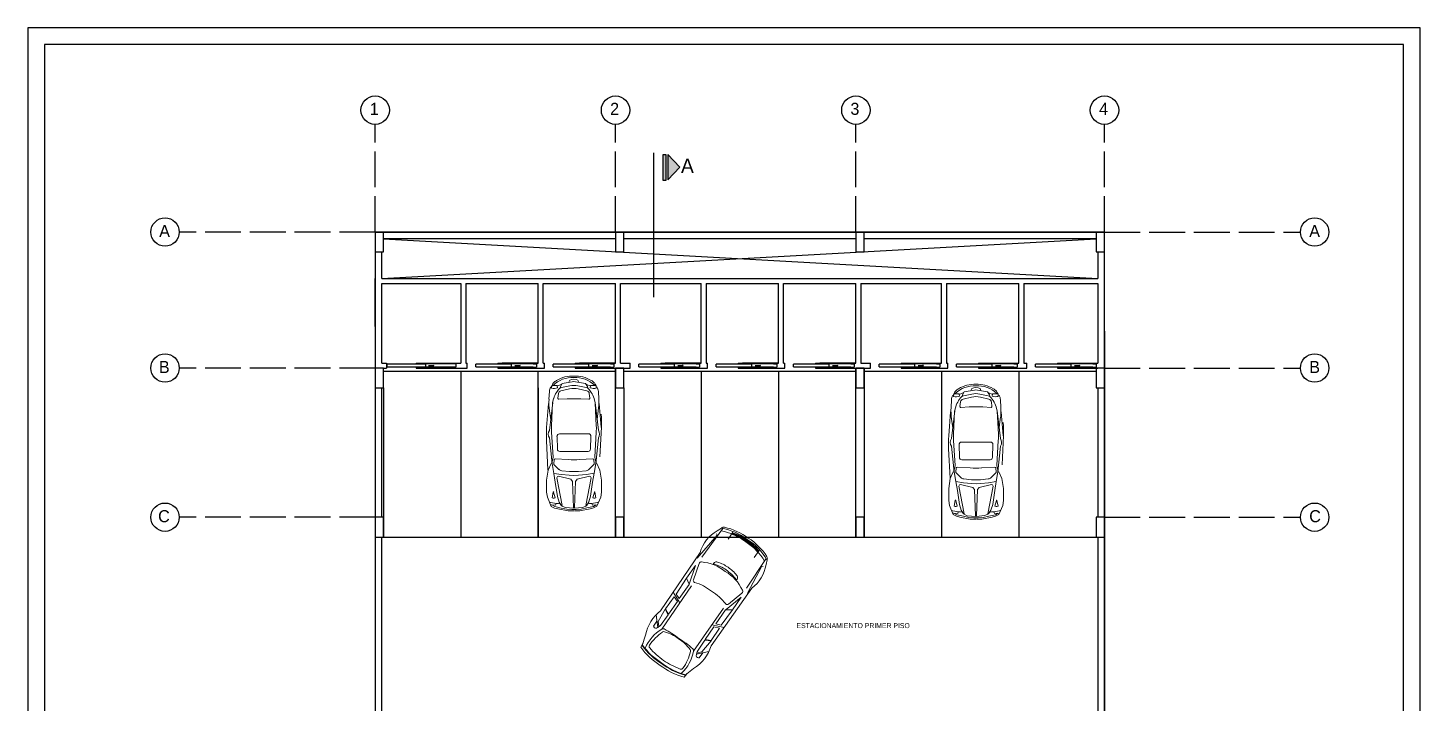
# Model space of a CAD drawing. Header units: metres. Extents: x -525 to 413, y -37 to 272.
# Drawn here: x 24.41 to 66.41, y 64.96 to 85.33 of the extents above; entities that cross this region are included whole.
import ezdxf

# ---------------------------------------------------------------- set-up
doc = ezdxf.new("R2010")
doc.units = ezdxf.units.M
doc.header["$MEASUREMENT"] = 0
doc.linetypes.add('ACAD_ISO02W100', pattern=[15, 12, -3])
doc.linetypes.add('DOT', pattern=[0.25, 0, -0.25])
doc.layers.get('0').update_dxf_attribs({"color": 254})
doc.layers.add('AUTOS', color=254, linetype='Continuous', lineweight=20)
for name, color, linetype in [('COLUMNA', 254, 'Continuous'), ('L.COLUMNA', 254, 'Continuous'), ('letra', 254, 'DOT'), ('NOFIJO', 254, 'Continuous')]:
    doc.layers.add(name, color=color, linetype=linetype)
doc.styles.get("Standard").update_dxf_attribs({"font": 'HTOWERT.TTF', "height": 0.08})

# ---------------------------------------------------------------- blocks, each defined once
blk = doc.blocks.new('D')
at = {"layer": 'COLUMNA', "ltscale": 0.2}
h = blk.add_hatch(color=256, dxfattribs=at)
h.set_gradient(color1=(0, 0, 26), color2=(0, 0, 0), rotation=30, one_color=1)
h.paths.add_polyline_path([(3167.8, 1572.454), (3167.418, 1572.818), (3167.036, 1572.454)])
h.paths.add_polyline_path([(3167.036, 1572.393), (3167.036, 1572.315), (3167.813, 1572.315), (3167.813, 1572.393)])
for p, q in [((3167.418, 1572.818), (3167.036, 1572.454)), ((3167.418, 1572.818), (3167.8, 1572.454)), ((3167.036, 1572.454), (3167.8, 1572.454))]:
    blk.add_line(p, q, dxfattribs=at)
blk.add_lwpolyline([(3167.036, 1572.393), (3167.813, 1572.393), (3167.813, 1572.315), (3167.036, 1572.315)], close=True, dxfattribs=at)
blk = doc.blocks.new('AUTO2')
for p, q in [((-127.8, 58.6), (-104.6, 65.8)), ((-78.4, 61), (-77.3, 62.8)), ((-77.3, 62.8), (-63.7, 62.8)), ((-74.2, 53.3), (-53.1, 72.4)), ((-63.2, 59.9), (-31.1, 63)), ((-39.7, 69.2), (118.8, 70.8)), ((-31.1, 63), (-37.4, 50.2)), ((-29.9, 62.8), (-36.2, 50.2)), ((3.4, 62), (-29.9, 62.8)), ((0, 43.7), (10.4, 69.8)), ((11.2, 61.7), (53.7, 62.8)), ((53.7, 62.8), (45.8, 50.2)), ((53.7, 62.8), (45.8, 50.2)), ((46.5, 50.4), (88.5, 62.8)), ((88.5, 62.8), (53.7, 62.8)), ((104.3, 69.1), (172.7, 61.2)), ((172.7, 61.2), (174.1, 64)), ((180.8, 66.8), (191.2, 62.4)), ((-132.7, 59.4), (-123, 60.2)), ((-123.4, 59), (-123, 60.2)), ((-74.2, 53.3), (-75.1, 53.5)), ((-69, 51.3), (-74.2, 53.3)), ((-72.2, 43.3), (45.9, 44)), ((-71.6, 52.3), (-63.2, 59.9)), ((-37.4, 50.2), (-67.3, 50.9)), ((-36.2, 50.2), (-1.5, 49.9)), ((-1.5, 49.9), (3.4, 62)), ((6.6, 50.2), (11.2, 61.7)), ((45.1, 50.2), (6.6, 50.2)), ((59.8, 48.2), (97.2, 58.6)), ((112.2, 61.2), (192.1, 59.6)), ((116.7, 31.9), (118.5, 31.5)), ((179.1, 35.9), (198.2, 35.9)), ((-132.7, -59.4), (-123, -60.2)), ((-127.8, -58.6), (-104.6, -65.8)), ((-123.4, -59), (-123, -60.2)), ((-78.4, -61), (-77.3, -62.8)), ((-74.2, -53.3), (-75.1, -53.5)), ((-69, -51.3), (-74.2, -53.3)), ((-74.2, -53.3), (-53.1, -72.4)), ((-72.2, -43.3), (45.9, -44)), ((-71.6, -52.3), (-63.2, -59.9)), ((-37.4, -50.2), (-67.3, -50.9)), ((-63.2, -59.9), (-31.1, -63)), ((-31.1, -63), (-37.4, -50.2)), ((-36.2, -50.2), (-1.5, -49.9)), ((-29.9, -62.8), (-36.2, -50.2)), ((3.4, -62), (-29.9, -62.8)), ((-1.5, -49.9), (3.4, -62)), ((0, -43.7), (10.4, -69.8)), ((45.1, -50.2), (6.6, -50.2)), ((6.6, -50.2), (11.2, -61.7)), ((11.2, -61.7), (53.7, -62.8)), ((53.7, -62.8), (45.8, -50.2)), ((53.7, -62.8), (45.8, -50.2)), ((46.5, -50.4), (88.5, -62.8)), ((59.8, -48.2), (97.2, -58.6)), ((104.3, -69.1), (172.7, -61.2)), ((112.2, -61.2), (192.1, -59.6)), ((116.7, -31.9), (118.5, -31.5)), ((172.7, -61.2), (174.1, -64)), ((179.1, -35.9), (198.2, -35.9)), ((180.8, -66.8), (191.2, -62.4)), ((-77.3, -62.8), (-63.7, -62.8)), ((-39.7, -69.2), (118.8, -70.8)), ((88.5, -62.8), (53.7, -62.8))]:
    blk.add_line(p, q)
for centre, radius, start, end in [((-67.6, -18), 91.6, 72.2512, 113.8005), ((144.9, -6.8), 81.9, 63.9926, 108.5641), ((19.6, 6.6), 161.2, 160.8788, 182.3487), ((19.8, 6.7), 156.5, 160.6548, 182.4711), ((20, 6.8), 155.4, 160.5045, 182.52), ((-110.7, -43), 94.6, 65.9882, 100.9502), ((36.6, 0.2), 164.5, 165.3405, 180.0701), ((-117.7, 40.6), 5, 91.2225, 165.3405), ((-115.5, -64.3), 109.9, 69.3659, 91.2225), ((-74.1, 58.4), 5, 149.0196, 258.6974), ((-78.5, 33.9), 5, 10.4685, 69.3659), ((-159.5, 5.1), 90.9, 356.8153, 19.0874), ((-73.9, 38.6), 5, 7.8306, 69.5766), ((-67.1, 55.9), 5, 248.2117, 268.6419), ((-252.2, 14.1), 184.9, 355.6144, 7.8306), ((45.1, 55.2), 5, 270, 286.494), ((45.1, 55.2), 5, 270, 286.494), ((61.1, 43.4), 5, 105.4124, 189.9846), ((-41.5, 8.9), 103.3, 355.0744, 19.0309), ((98.6, 53.8), 5, 26.2533, 105.4124), ((18.6, 6.8), 97.7, 356.0183, 30.2068), ((116.4, 30.7), 1.25, 78.2052, 189.6489), ((117.2, 25.4), 6.25, 6.6032, 78.2052), ((68.4, 5.8), 128.8, 357.4394, 24.7299), ((68.3, 5.7), 135.1, 357.5722, 24.8033), ((190.6, 56.2), 6.25, 18.6795, 84.7134), ((68.5, -0.3), 129.8, 0.1492, 16.2299), ((68.5, -0.5), 131.1, 0.2128, 16.1364), ((68.5, -0.6), 132.4, 0.2752, 16.0448), ((68.4, 4.8), 138.9, 358.0244, 22.613), ((68.5, -0.8), 133.6, 0.3364, 15.955), ((19.8, -6.7), 156.5, 177.5289, 199.3452), ((20, -6.8), 155.4, 177.48, 199.4955), ((36.6, -0.2), 164.5, 179.9299, 194.6595), ((-252.2, -14.1), 184.9, 352.1694, 4.3856), ((18.6, -6.8), 97.7, 329.7932, 3.9817), ((18.8, 0.1), 101.1, 359.9358, 17.4796), ((18.8, -0.1), 101.1, 342.5204, 0.0642), ((18.7, -3.5), 108.8, 1.8168, 15.7771), ((18.7, 3.5), 108.8, 344.2229, 358.1832), ((68.4, -5.8), 128.8, 335.2701, 2.5606), ((68.5, 0.6), 132.4, 343.9552, 359.7248), ((68.4, -4.8), 138.9, 337.387, 1.9756), ((68.5, 0.8), 133.6, 344.045, 359.6636), ((19.6, -6.6), 161.2, 177.6513, 199.1212), ((-159.5, -5.1), 90.9, 340.9126, 3.1847), ((-41.5, -8.9), 103.3, 340.9691, 4.9256), ((116.4, -30.7), 1.25, 170.3511, 281.7948), ((117.2, -25.4), 6.25, 281.7948, 353.3968), ((68.3, -5.7), 135.1, 335.1967, 2.4278), ((68.5, 0.3), 129.8, 343.7701, 359.8508), ((68.5, 0.5), 131.1, 343.8636, 359.7872), ((-110.7, 43), 94.6, 259.0498, 294.0118), ((-117.7, -40.6), 5, 194.6595, 268.7775), ((-115.5, 64.3), 109.9, 268.7775, 290.6341), ((-74.1, -58.4), 5, 101.3026, 210.9804), ((-78.5, -33.9), 5, 290.6341, 349.5315), ((-73.9, -38.6), 5, 290.4234, 352.1694), ((-67.1, -55.9), 5, 91.3581, 111.7883), ((45.1, -55.2), 5, 73.506, 90), ((45.1, -55.2), 5, 73.506, 90), ((61.1, -43.4), 5, 170.0154, 254.5876), ((98.6, -53.8), 5, 254.5876, 333.7467), ((190.6, -56.2), 6.25, 275.2866, 341.3205), ((-67.6, 18), 91.6, 246.1995, 287.7488), ((144.9, 6.8), 81.9, 251.4359, 296.0074)]:
    blk.add_arc(centre, radius, start, end)

msp = doc.modelspace()

# ---------------------------------------------------------------- linework, layer by layer
at = {"ltscale": 0.02}
for p, q in [((34.885, 79.169), (45.885, 79.169)), ((34.885, 79.169), (56.885, 79.169)), ((35.085, 77.769), (56.635, 78.969)), ((35.135, 78.969), (56.685, 77.769)), ((42.135, 78.969), (35.135, 78.969)), ((49.385, 78.969), (42.385, 78.969)), ((56.635, 78.969), (49.635, 78.969)), ((35.085, 77.769), (35.085, 78.569)), ((56.685, 78.569), (56.685, 77.769)), ((34.885, 76.319), (34.885, 77.769)), ((35.085, 77.769), (56.685, 77.769)), ((35.085, 75.219), (35.085, 77.619)), ((35.085, 77.619), (37.469, 77.619)), ((37.469, 77.619), (37.469, 75.219)), ((37.619, 77.619), (39.802, 77.619)), ((37.619, 77.619), (37.619, 75.219)), ((39.802, 75.219), (39.802, 77.619)), ((39.952, 75.219), (39.952, 77.619)), ((39.952, 77.619), (42.135, 77.619)), ((42.135, 75.219), (42.135, 77.619)), ((42.285, 75.219), (42.285, 77.619)), ((42.285, 77.619), (44.719, 77.619)), ((44.719, 75.219), (44.719, 77.619)), ((44.869, 77.619), (44.869, 75.219)), ((44.869, 77.619), (47.052, 77.619)), ((47.052, 75.219), (47.052, 77.619)), ((47.202, 75.219), (47.202, 77.619)), ((47.202, 77.619), (49.385, 77.619)), ((49.385, 75.219), (49.385, 77.619)), ((49.535, 77.619), (51.969, 77.619)), ((49.535, 77.619), (49.535, 75.219)), ((51.969, 75.219), (51.969, 77.619)), ((52.119, 77.619), (52.119, 75.219)), ((52.119, 77.619), (54.302, 77.619)), ((54.302, 75.219), (54.302, 77.619)), ((54.452, 77.619), (54.452, 75.219)), ((54.452, 77.619), (56.685, 77.619)), ((56.685, 77.619), (56.685, 75.219)), ((42.135, 75.219), (42.135, 76.369)), ((42.285, 75.219), (42.285, 76.369)), ((56.885, 76.179), (56.885, 63.474)), ((35.085, 75.219), (35.222, 75.219)), ((35.222, 75.219), (35.222, 75.069)), ((36.126, 75.219), (37.469, 75.219)), ((36.126, 75.219), (36.126, 75.194)), ((37.32, 75.194), (36.126, 75.194)), ((37.32, 75.194), (37.32, 75.098)), ((37.619, 75.219), (37.656, 75.219)), ((37.619, 75.219), (37.656, 75.219)), ((37.656, 75.069), (37.656, 75.219)), ((37.922, 75.108), (37.922, 75.183)), ((38.584, 75.219), (39.802, 75.219)), ((38.584, 75.219), (38.584, 75.194)), ((39.652, 75.194), (38.584, 75.194)), ((39.802, 75.219), (38.712, 75.219)), ((39.652, 75.194), (39.701, 75.194)), ((39.701, 75.194), (39.747, 75.194)), ((39.747, 75.194), (39.747, 75.098)), ((39.952, 75.219), (39.989, 75.219)), ((39.989, 75.069), (39.989, 75.219)), ((40.255, 75.108), (40.255, 75.183)), ((40.917, 75.219), (42.135, 75.219)), ((40.917, 75.219), (40.917, 75.194)), ((41.985, 75.194), (40.917, 75.194)), ((42.135, 75.219), (41.045, 75.219)), ((41.985, 75.194), (42.034, 75.194)), ((42.034, 75.194), (42.08, 75.194)), ((42.08, 75.194), (42.08, 75.098)), ((42.285, 75.219), (42.573, 75.219)), ((42.573, 75.069), (42.573, 75.219)), ((42.838, 75.108), (42.838, 75.183)), ((43.5, 75.219), (44.719, 75.219)), ((43.5, 75.219), (43.5, 75.194)), ((44.569, 75.194), (43.5, 75.194)), ((44.719, 75.219), (43.629, 75.219)), ((44.569, 75.194), (44.617, 75.194)), ((44.617, 75.194), (44.664, 75.194)), ((44.664, 75.194), (44.664, 75.098)), ((44.869, 75.219), (44.906, 75.219)), ((44.906, 75.069), (44.906, 75.219)), ((45.172, 75.108), (45.172, 75.183)), ((45.834, 75.219), (47.052, 75.219)), ((45.834, 75.219), (45.834, 75.194)), ((46.902, 75.194), (45.834, 75.194)), ((47.052, 75.219), (45.962, 75.219)), ((46.902, 75.194), (46.951, 75.194)), ((46.951, 75.194), (46.997, 75.194)), ((46.997, 75.194), (46.997, 75.098)), ((47.202, 75.219), (47.239, 75.219)), ((47.239, 75.069), (47.239, 75.219)), ((47.505, 75.108), (47.505, 75.183)), ((48.167, 75.219), (49.385, 75.219)), ((48.167, 75.219), (48.167, 75.194)), ((49.235, 75.194), (48.167, 75.194)), ((49.385, 75.219), (48.295, 75.219)), ((49.235, 75.194), (49.284, 75.194)), ((49.284, 75.194), (49.33, 75.194)), ((49.33, 75.194), (49.33, 75.098)), ((49.535, 75.219), (49.823, 75.219)), ((49.823, 75.069), (49.823, 75.219)), ((50.088, 75.108), (50.088, 75.183)), ((50.75, 75.219), (51.969, 75.219)), ((50.75, 75.219), (50.75, 75.194)), ((51.819, 75.194), (50.75, 75.194)), ((51.819, 75.194), (51.867, 75.194)), ((51.867, 75.194), (51.914, 75.194)), ((51.914, 75.194), (51.914, 75.098)), ((52.119, 75.219), (52.156, 75.219)), ((52.156, 75.069), (52.156, 75.219)), ((52.422, 75.108), (52.422, 75.183)), ((53.084, 75.219), (54.302, 75.219)), ((53.084, 75.219), (53.084, 75.194)), ((54.152, 75.194), (53.084, 75.194)), ((54.152, 75.194), (54.201, 75.194)), ((54.201, 75.194), (54.247, 75.194)), ((54.247, 75.194), (54.247, 75.098)), ((54.452, 75.219), (54.539, 75.219)), ((54.539, 75.069), (54.539, 75.219)), ((54.805, 75.108), (54.805, 75.183)), ((55.467, 75.219), (56.685, 75.219)), ((55.467, 75.219), (55.467, 75.194)), ((56.535, 75.194), (55.467, 75.194)), ((56.535, 75.194), (56.584, 75.194)), ((56.584, 75.194), (56.63, 75.194)), ((56.63, 75.194), (56.63, 75.098)), ((35.135, 75.069), (35.222, 75.069)), ((35.135, 74.969), (42.135, 74.969)), ((37.32, 75.098), (36.126, 75.098)), ((36.126, 75.098), (36.126, 75.069)), ((36.126, 75.069), (37.656, 75.069)), ((36.494, 75.142), (36.655, 75.142)), ((36.655, 75.142), (36.642, 75.156)), ((36.642, 75.129), (36.655, 75.142)), ((37.469, 74.969), (37.469, 69.969)), ((39.652, 75.098), (38.584, 75.098)), ((38.584, 75.098), (38.584, 75.069)), ((38.584, 75.069), (39.989, 75.069)), ((39.096, 75.142), (39.257, 75.142)), ((39.257, 75.142), (39.244, 75.156)), ((39.244, 75.129), (39.257, 75.142)), ((39.652, 75.098), (39.747, 75.098)), ((39.802, 74.469), (39.802, 74.969)), ((39.802, 69.969), (39.802, 74.969)), ((41.985, 75.098), (40.917, 75.098)), ((40.917, 75.098), (40.917, 75.069)), ((40.917, 75.069), (42.573, 75.069)), ((41.429, 75.142), (41.59, 75.142)), ((41.59, 75.142), (41.577, 75.156)), ((41.577, 75.129), (41.59, 75.142)), ((41.985, 75.098), (42.08, 75.098)), ((42.135, 69.969), (42.135, 75.069)), ((42.385, 74.969), (49.385, 74.969)), ((44.569, 75.098), (43.5, 75.098)), ((43.5, 75.098), (43.5, 75.069)), ((43.5, 75.069), (44.906, 75.069)), ((44.013, 75.142), (44.173, 75.142)), ((44.173, 75.142), (44.16, 75.156)), ((44.16, 75.129), (44.173, 75.142)), ((44.569, 75.098), (44.664, 75.098)), ((44.719, 74.969), (44.719, 69.969)), ((46.902, 75.098), (45.834, 75.098)), ((45.834, 75.098), (45.834, 75.069)), ((45.834, 75.069), (47.239, 75.069)), ((46.346, 75.142), (46.507, 75.142)), ((46.507, 75.142), (46.494, 75.156)), ((46.494, 75.129), (46.507, 75.142)), ((46.902, 75.098), (46.997, 75.098)), ((47.052, 74.969), (47.052, 69.969)), ((49.235, 75.098), (48.167, 75.098)), ((48.167, 75.098), (48.167, 75.069)), ((48.167, 75.069), (49.823, 75.069)), ((48.679, 75.142), (48.84, 75.142)), ((48.84, 75.142), (48.827, 75.156)), ((48.827, 75.129), (48.84, 75.142)), ((49.235, 75.098), (49.33, 75.098)), ((49.385, 69.969), (49.385, 75.069)), ((49.635, 74.969), (56.635, 74.969)), ((51.819, 75.098), (50.75, 75.098)), ((50.75, 75.098), (50.75, 75.069)), ((50.75, 75.069), (52.156, 75.069)), ((51.263, 75.142), (51.423, 75.142)), ((51.423, 75.142), (51.41, 75.156)), ((51.41, 75.129), (51.423, 75.142)), ((51.819, 75.098), (51.914, 75.098)), ((51.969, 74.969), (51.969, 69.969)), ((54.152, 75.098), (53.084, 75.098)), ((53.084, 75.098), (53.084, 75.069)), ((53.084, 75.069), (54.539, 75.069)), ((53.596, 75.142), (53.757, 75.142)), ((53.757, 75.142), (53.744, 75.156)), ((53.744, 75.129), (53.757, 75.142)), ((54.152, 75.098), (54.247, 75.098)), ((54.302, 74.969), (54.302, 69.969)), ((56.535, 75.098), (55.467, 75.098)), ((55.467, 75.098), (55.467, 75.069)), ((55.467, 75.069), (56.685, 75.069)), ((55.979, 75.142), (56.14, 75.142)), ((56.14, 75.142), (56.127, 75.156)), ((56.127, 75.129), (56.14, 75.142)), ((56.535, 75.098), (56.63, 75.098)), ((35.085, 70.569), (35.085, 74.469)), ((35.135, 74.469), (35.135, 69.969)), ((39.802, 74.469), (39.802, 69.969)), ((42.385, 74.469), (42.385, 69.969)), ((56.685, 74.469), (56.685, 70.569)), ((35.085, 63.969), (35.085, 69.969)), ((35.135, 69.969), (42.135, 69.969)), ((39.802, 69.969), (42.135, 69.969)), ((42.385, 69.969), (49.385, 69.969)), ((49.635, 69.969), (56.635, 69.969)), ((56.685, 69.969), (56.685, 63.969))]:
    msp.add_line(p, q, dxfattribs=at)
at = {"linetype": 'Continuous'}
for points in [[(24.407, 85.327), (24.407, 25.927), (66.407, 25.927), (66.407, 85.327)], [(24.907, 84.827), (24.907, 26.427), (65.907, 26.427), (65.907, 84.827)]]:
    msp.add_lwpolyline(points, close=True, dxfattribs=at)
msp.add_lwpolyline([(34.885, 39.169), (56.885, 39.169), (56.885, 79.169), (34.885, 79.169)], close=True)
at = {"ltscale": 0.02}
msp.add_lwpolyline([(36.415, 75.183), (35.236, 75.183), (35.236, 75.108), (36.415, 75.108)], close=True, dxfattribs=at)
for points in [[(37.922, 75.108), (39.001, 75.108), (39.001, 75.183), (37.922, 75.183)], [(40.255, 75.108), (41.334, 75.108), (41.334, 75.183), (40.255, 75.183)], [(42.838, 75.108), (43.918, 75.108), (43.918, 75.183), (42.838, 75.183)], [(45.172, 75.108), (46.251, 75.108), (46.251, 75.183), (45.172, 75.183)], [(47.505, 75.108), (48.584, 75.108), (48.584, 75.183), (47.505, 75.183)], [(50.088, 75.108), (51.168, 75.108), (51.168, 75.183), (50.088, 75.183)], [(52.422, 75.108), (53.501, 75.108), (53.501, 75.183), (52.422, 75.183)], [(54.805, 75.108), (55.884, 75.108), (55.884, 75.183), (54.805, 75.183)]]:
    msp.add_lwpolyline(points, dxfattribs=at)
at = {"ltscale": 0.2}
for centre in [(34.885, 82.845), (42.135, 82.845), (49.385, 82.845), (56.885, 82.845), (28.546, 79.169), (63.224, 79.169), (28.546, 75.069), (63.224, 75.069), (28.546, 70.569), (63.224, 70.569)]:
    msp.add_circle(centre, 0.428, dxfattribs=at)
at = {"layer": 'AUTOS'}
for p, q in [((40.128, 74.125), (40.14, 74.361)), ((40.198, 74.491), (40.211, 74.522)), ((40.209, 74.531), (40.205, 74.462)), ((40.221, 74.547), (40.233, 74.576)), ((40.365, 74.543), (40.221, 74.543)), ((40.356, 74.334), (40.417, 74.422)), ((40.377, 74.523), (40.511, 74.577)), ((40.388, 74.466), (40.377, 74.532)), ((40.462, 74.464), (40.471, 74.511)), ((40.471, 74.511), (40.526, 74.603)), ((40.49, 74.381), (40.746, 74.44)), ((40.508, 74.481), (40.76, 74.534)), ((40.526, 74.603), (40.832, 74.653)), ((40.729, 74.637), (40.756, 74.701)), ((40.756, 74.701), (40.816, 74.724)), ((40.816, 74.724), (40.879, 74.728)), ((40.943, 74.724), (40.879, 74.728)), ((41.232, 74.603), (40.927, 74.653)), ((41.003, 74.701), (40.943, 74.724)), ((41.251, 74.482), (40.999, 74.534)), ((41.03, 74.638), (41.003, 74.701)), ((41.269, 74.381), (41.012, 74.441)), ((41.288, 74.512), (41.232, 74.603)), ((41.382, 74.524), (41.247, 74.578)), ((41.297, 74.465), (41.288, 74.512)), ((41.404, 74.335), (41.342, 74.422)), ((41.371, 74.467), (41.382, 74.533)), ((41.394, 74.544), (41.537, 74.544)), ((41.537, 74.548), (41.525, 74.577)), ((41.561, 74.493), (41.548, 74.524)), ((41.55, 74.533), (41.554, 74.463)), ((41.631, 74.126), (41.619, 74.362)), ((52.598, 74.261), (52.654, 74.353)), ((52.654, 74.353), (52.959, 74.403)), ((52.856, 74.387), (52.883, 74.451)), ((52.883, 74.451), (52.943, 74.474)), ((52.943, 74.474), (53.006, 74.478)), ((53.07, 74.475), (53.007, 74.478)), ((53.36, 74.354), (53.054, 74.403)), ((53.13, 74.451), (53.07, 74.475)), ((53.157, 74.388), (53.13, 74.451)), ((53.415, 74.262), (53.36, 74.354)), ((40.057, 73.27), (40.116, 73.998)), ((40.143, 73.189), (40.243, 74.028)), ((40.205, 73.322), (40.235, 74.017)), ((40.235, 74.017), (40.269, 74.146)), ((40.399, 74.158), (40.415, 74.296)), ((40.424, 74.13), (40.672, 74.144)), ((40.672, 74.144), (40.878, 74.144)), ((41.087, 74.144), (40.881, 74.144)), ((41.335, 74.131), (41.087, 74.144)), ((41.361, 74.159), (41.344, 74.297)), ((41.525, 74.018), (41.491, 74.148)), ((41.618, 73.191), (41.517, 74.029)), ((41.556, 73.323), (41.525, 74.018)), ((41.704, 73.272), (41.644, 73.999)), ((52.256, 73.875), (52.268, 74.111)), ((52.325, 74.241), (52.338, 74.273)), ((52.337, 74.281), (52.332, 74.212)), ((52.349, 74.297), (52.361, 74.326)), ((52.492, 74.293), (52.349, 74.293)), ((52.483, 74.084), (52.544, 74.172)), ((52.515, 74.216), (52.504, 74.283)), ((52.505, 74.273), (52.639, 74.328)), ((52.526, 73.908), (52.542, 74.047)), ((52.589, 74.214), (52.598, 74.261)), ((52.617, 74.131), (52.874, 74.191)), ((52.635, 74.232), (52.887, 74.284)), ((53.379, 74.232), (53.126, 74.284)), ((53.397, 74.132), (53.14, 74.191)), ((53.509, 74.274), (53.375, 74.328)), ((53.424, 74.215), (53.415, 74.262)), ((53.531, 74.085), (53.469, 74.173)), ((53.488, 73.909), (53.472, 74.048)), ((53.498, 74.217), (53.51, 74.284)), ((53.522, 74.294), (53.665, 74.294)), ((53.665, 74.298), (53.653, 74.327)), ((53.688, 74.243), (53.675, 74.274)), ((53.677, 74.283), (53.682, 74.214)), ((53.759, 73.877), (53.746, 74.112)), ((40.184, 73.51), (40.144, 73.776)), ((41.577, 73.511), (41.616, 73.777)), ((52.185, 73.02), (52.243, 73.748)), ((52.271, 72.94), (52.37, 73.778)), ((52.311, 73.26), (52.272, 73.526)), ((52.333, 73.072), (52.362, 73.767)), ((52.362, 73.767), (52.396, 73.897)), ((52.552, 73.881), (52.8, 73.894)), ((52.8, 73.894), (53.006, 73.894)), ((53.215, 73.894), (53.009, 73.894)), ((53.463, 73.881), (53.215, 73.894)), ((53.652, 73.769), (53.618, 73.898)), ((53.745, 72.941), (53.644, 73.779)), ((53.683, 73.073), (53.652, 73.769)), ((53.705, 73.262), (53.743, 73.527)), ((53.832, 73.022), (53.771, 73.75)), ((40.255, 72.377), (40.207, 73.135)), ((40.443, 73.084), (41.318, 73.084)), ((41.508, 72.379), (41.554, 73.136)), ((41.666, 72.395), (41.71, 73.286)), ((40.097, 71.992), (40.052, 72.883)), ((40.227, 72.182), (40.142, 72.961)), ((40.382, 72.624), (40.37, 73.008)), ((41.38, 72.625), (41.392, 73.009)), ((41.536, 72.183), (41.62, 72.962)), ((52.354, 71.932), (52.27, 72.711)), ((52.383, 72.128), (52.335, 72.885)), ((52.51, 72.374), (52.497, 72.758)), ((52.571, 72.834), (53.446, 72.835)), ((53.508, 72.375), (53.519, 72.759)), ((53.635, 72.129), (53.682, 72.886)), ((53.664, 71.933), (53.747, 72.712)), ((53.794, 72.146), (53.838, 73.036)), ((40.215, 72.2), (40.255, 72.377)), ((40.275, 72.172), (40.285, 72.305)), ((40.311, 72.327), (40.711, 72.305)), ((41.307, 72.553), (40.456, 72.552)), ((41.452, 72.329), (41.053, 72.305)), ((41.488, 72.174), (41.478, 72.306)), ((41.549, 72.202), (41.508, 72.379)), ((52.225, 71.743), (52.179, 72.633)), ((53.435, 72.303), (52.583, 72.303)), ((40.223, 72.189), (40.273, 71.892)), ((40.423, 72.013), (40.282, 72.153)), ((40.743, 71.95), (40.513, 71.971)), ((41.021, 71.95), (41.251, 71.972)), ((41.34, 72.014), (41.481, 72.154)), ((41.54, 72.19), (41.491, 71.893)), ((52.342, 71.95), (52.383, 72.128)), ((52.351, 71.939), (52.401, 71.642)), ((52.402, 71.923), (52.412, 72.055)), ((52.551, 71.763), (52.41, 71.903)), ((52.438, 72.078), (52.838, 72.055)), ((53.58, 72.079), (53.18, 72.055)), ((53.468, 71.764), (53.609, 71.904)), ((53.616, 71.924), (53.606, 72.056)), ((53.668, 71.94), (53.618, 71.643)), ((53.676, 71.952), (53.635, 72.129)), ((52.87, 71.7), (52.641, 71.722)), ((53.149, 71.7), (53.378, 71.722)), ((40.151, 71.02), (40.18, 71.013)), ((40.219, 71.154), (40.255, 71.326)), ((40.252, 71.142), (40.219, 71.154)), ((40.269, 71.326), (40.316, 71.149)), ((40.316, 71.149), (40.279, 71.141)), ((40.341, 70.985), (40.329, 70.93)), ((41.424, 70.986), (41.437, 70.932)), ((41.496, 71.327), (41.449, 71.15)), ((41.449, 71.15), (41.486, 71.142)), ((41.546, 71.156), (41.51, 71.327)), ((41.513, 71.144), (41.546, 71.156)), ((41.614, 71.022), (41.585, 71.015)), ((52.346, 70.905), (52.382, 71.076)), ((52.397, 71.076), (52.444, 70.899)), ((53.623, 71.077), (53.576, 70.9)), ((53.674, 70.906), (53.637, 71.077)), ((40.329, 70.93), (40.189, 70.942)), ((40.3, 70.892), (40.214, 70.942)), ((40.499, 70.847), (40.3, 70.892)), ((40.413, 70.979), (40.461, 70.975)), ((40.665, 70.813), (40.499, 70.847)), ((40.818, 70.805), (40.665, 70.813)), ((40.948, 70.805), (41.101, 70.814)), ((41.101, 70.814), (41.266, 70.848)), ((41.266, 70.848), (41.466, 70.893)), ((41.353, 70.98), (41.305, 70.976)), ((41.437, 70.932), (41.577, 70.943)), ((41.466, 70.893), (41.551, 70.943)), ((52.278, 70.77), (52.308, 70.764)), ((52.457, 70.681), (52.316, 70.692)), ((52.427, 70.642), (52.342, 70.692)), ((52.379, 70.893), (52.346, 70.905)), ((52.444, 70.899), (52.407, 70.891)), ((52.627, 70.597), (52.427, 70.642)), ((52.469, 70.736), (52.457, 70.681)), ((52.54, 70.729), (52.588, 70.726)), ((52.792, 70.563), (52.627, 70.597)), ((52.945, 70.555), (52.792, 70.563)), ((53.075, 70.555), (53.228, 70.564)), ((53.228, 70.564), (53.394, 70.598)), ((53.394, 70.598), (53.594, 70.643)), ((53.48, 70.73), (53.432, 70.726)), ((53.552, 70.737), (53.564, 70.682)), ((53.564, 70.682), (53.704, 70.693)), ((53.576, 70.9), (53.613, 70.892)), ((53.594, 70.643), (53.679, 70.693)), ((53.641, 70.894), (53.674, 70.906)), ((53.742, 70.772), (53.712, 70.765))]:
    msp.add_line(p, q, dxfattribs=at)
for points in [[(40.873, 70.757), (40.707, 70.763), (40.397, 70.819), (40.291, 70.847), (40.193, 70.897), (40.078, 71.171), (40.057, 71.322), (40.057, 71.686), (40.104, 71.988), (40.189, 72.189)], [(40.877, 70.838), (40.614, 70.865), (40.508, 70.916), (40.436, 71.028), (40.38, 71.198), (40.319, 71.627), (40.273, 71.892), (40.502, 71.856), (40.741, 71.837), (40.882, 71.829)], [(40.889, 70.838), (41.151, 70.865), (41.258, 70.917), (41.329, 71.029), (41.385, 71.199), (41.445, 71.629), (41.491, 71.893), (41.262, 71.856), (41.023, 71.837), (40.882, 71.829)], [(40.893, 70.757), (41.059, 70.763), (41.368, 70.82), (41.475, 70.848), (41.572, 70.898), (41.687, 71.173), (41.708, 71.324), (41.707, 71.687), (41.66, 71.989), (41.574, 72.19)], [(53.001, 70.508), (52.835, 70.513), (52.525, 70.569), (52.418, 70.597), (52.321, 70.647), (52.206, 70.921), (52.185, 71.072), (52.185, 71.436), (52.231, 71.738), (52.316, 71.939)], [(53.02, 70.508), (53.186, 70.513), (53.496, 70.57), (53.602, 70.598), (53.7, 70.648), (53.814, 70.923), (53.835, 71.074), (53.835, 71.437), (53.787, 71.739), (53.702, 71.94)], [(40.527, 70.92), (40.364, 71.752), (40.381, 71.798), (40.415, 71.806), (40.785, 71.716), (40.84, 71.65), (40.868, 70.862)], [(41.238, 70.92), (41.4, 71.753), (41.383, 71.799), (41.349, 71.807), (40.979, 71.716), (40.925, 71.65), (40.898, 70.862)], [(53.005, 70.588), (52.742, 70.615), (52.635, 70.667), (52.563, 70.778), (52.508, 70.948), (52.446, 71.378), (52.401, 71.642), (52.629, 71.606), (52.869, 71.587), (53.01, 71.579)], [(52.655, 70.67), (52.491, 71.502), (52.509, 71.548), (52.543, 71.556), (52.913, 71.466), (52.967, 71.4), (52.996, 70.612)], [(53.016, 70.588), (53.279, 70.616), (53.386, 70.667), (53.457, 70.779), (53.512, 70.949), (53.573, 71.379), (53.618, 71.643), (53.39, 71.607), (53.15, 71.588), (53.01, 71.579)], [(53.366, 70.671), (53.528, 71.503), (53.51, 71.549), (53.476, 71.557), (53.107, 71.466), (53.052, 71.4), (53.025, 70.612)]]:
    msp.add_lwpolyline(points, dxfattribs=at)
for centre, radius, start, end in [((40.825, 73.963), 0.818, 86.2451, 134.5195), ((40.849, 73.851), 0.977, 88.0694, 120.4577), ((40.911, 73.851), 0.977, 59.6553, 92.0435), ((40.934, 73.963), 0.818, 45.5935, 93.8679), ((40.415, 74.347), 0.275, 147.3299, 177.1824), ((40.289, 74.803), 0.351, 256.0961, 286.3535), ((40.221, 74.53), 0.0123, 90, 176.3304), ((40.369, 74.519), 0.147, 136.3836, 157.2014), ((40.567, 74.33), 0.42, 120.4577, 136.3836), ((40.365, 74.53), 0.0123, 9.6077, 90), ((40.512, 74.285), 0.0981, 103.1226, 173.376), ((40.538, 74.337), 0.147, 101.7694, 145.07), ((40.88, 73.867), 0.588, 76.9903, 103.1226), ((40.88, 73.958), 0.588, 78.3436, 101.7694), ((40.88, 74.363), 0.294, 80.7246, 99.3883), ((41.222, 74.338), 0.147, 35.0429, 78.3436), ((41.247, 74.286), 0.0981, 6.737, 76.9903), ((41.469, 74.804), 0.351, 253.7595, 284.0169), ((41.394, 74.531), 0.0123, 90.113, 170.5053), ((41.192, 74.331), 0.42, 43.7293, 59.6553), ((41.39, 74.52), 0.147, 22.9116, 43.7293), ((41.537, 74.532), 0.0123, 3.7825, 90.113), ((41.344, 74.348), 0.275, 2.9306, 32.783), ((52.497, 74.269), 0.147, 136.3836, 157.2014), ((52.953, 73.713), 0.818, 86.2451, 134.5195), ((52.694, 74.08), 0.42, 120.4577, 136.3836), ((52.976, 73.601), 0.977, 88.0694, 120.4577), ((53.007, 74.113), 0.294, 80.7246, 99.3883), ((53.039, 73.601), 0.977, 59.6553, 92.0435), ((53.062, 73.714), 0.818, 45.5935, 93.8679), ((53.32, 74.081), 0.42, 43.7293, 59.6553), ((53.517, 74.27), 0.147, 22.9116, 43.7293), ((41.891, 74.033), 1.765, 176.9998, 188.3676), ((40.838, 73.997), 0.588, 145.07, 165.2551), ((40.423, 74.155), 0.0245, 173.376, 273.115), ((41.336, 74.156), 0.0245, 266.9979, 6.737), ((40.922, 73.997), 0.588, 14.8579, 35.0429), ((39.869, 74.031), 1.765, 351.7454, 3.1132), ((52.542, 74.097), 0.275, 147.3299, 177.1824), ((52.417, 74.553), 0.351, 256.0961, 286.3535), ((52.349, 74.281), 0.0123, 90, 176.3304), ((52.966, 73.747), 0.588, 145.07, 165.2551), ((52.492, 74.281), 0.0123, 9.6077, 90), ((52.64, 74.035), 0.0981, 103.1226, 173.376), ((52.665, 74.088), 0.147, 101.7694, 145.07), ((53.008, 73.618), 0.588, 76.9903, 103.1226), ((53.007, 73.708), 0.588, 78.3436, 101.7694), ((53.349, 74.088), 0.147, 35.0429, 78.3436), ((53.374, 74.036), 0.0981, 6.737, 76.9903), ((53.597, 74.555), 0.351, 253.7595, 284.0169), ((53.522, 74.282), 0.0123, 90.113, 170.5053), ((53.049, 73.747), 0.588, 14.8579, 35.0429), ((53.665, 74.282), 0.0123, 3.7825, 90.113), ((53.472, 74.098), 0.275, 2.9306, 32.783), ((38.772, 73.431), 2.942, 357.1678, 4.7177), ((54.019, 73.783), 1.765, 176.9998, 188.3676), ((52.551, 73.905), 0.0245, 173.376, 273.115), ((53.464, 73.906), 0.0245, 266.9979, 6.737), ((51.996, 73.781), 1.765, 351.7454, 3.1132), ((42.99, 73.034), 2.942, 175.3952, 182.9452), ((40.306, 73.074), 0.199, 144.6492, 214.7769), ((41.969, 73.246), 1.765, 177.5491, 183.6237), ((40.443, 73.01), 0.0736, 89.9245, 181.8201), ((41.318, 73.011), 0.0736, 358.2929, 90.1885), ((39.792, 73.244), 1.765, 356.4893, 2.5638), ((41.456, 73.075), 0.199, 325.336, 35.4638), ((50.899, 73.181), 2.942, 357.1678, 4.7177), ((55.118, 72.784), 2.942, 175.3952, 182.9452), ((52.433, 72.824), 0.199, 144.6492, 214.7769), ((54.096, 72.997), 1.765, 177.5491, 183.6237), ((52.571, 72.76), 0.0736, 89.9245, 181.8201), ((53.446, 72.761), 0.0736, 358.2929, 90.1885), ((51.92, 72.994), 1.765, 356.4893, 2.5638), ((53.583, 72.826), 0.199, 325.336, 35.4638), ((40.309, 72.303), 0.0245, 86.7256, 175.7151), ((40.456, 72.626), 0.0736, 181.8201, 269.9989), ((40.879, 75.242), 2.942, 266.7256, 273.3874), ((41.307, 72.627), 0.0736, 270.1141, 358.2929), ((41.454, 72.304), 0.0245, 4.3979, 93.3874), ((52.583, 72.376), 0.0736, 181.8201, 269.9989), ((53.434, 72.377), 0.0736, 270.1141, 358.2929), ((40.299, 72.17), 0.0245, 175.7151, 225.3046), ((40.527, 72.118), 0.147, 225.3046, 264.6214), ((40.88, 73.414), 1.471, 264.6214, 275.4916), ((41.237, 72.118), 0.147, 275.4916, 314.8083), ((41.464, 72.172), 0.0245, 314.8083, 4.3979), ((52.427, 71.921), 0.0245, 175.7151, 225.3046), ((52.437, 72.053), 0.0245, 86.7256, 175.7151), ((53.006, 74.992), 2.942, 266.7256, 273.3874), ((53.581, 72.054), 0.0245, 4.3979, 93.3874), ((53.592, 71.922), 0.0245, 314.8083, 4.3979), ((52.654, 71.868), 0.147, 225.3046, 264.6214), ((53.008, 73.165), 1.471, 264.6214, 275.4916), ((53.364, 71.869), 0.147, 275.4916, 314.8083), ((40.513, 72.446), 1.471, 256.9166, 266.0811), ((40.269, 71.188), 0.049, 249.9787, 282.5384), ((40.262, 71.324), 0.00736, 14.96, 168.1125), ((41.249, 72.447), 1.471, 274.0319, 283.1964), ((41.496, 71.19), 0.049, 257.5746, 290.1342), ((41.503, 71.325), 0.00736, 12.0005, 165.153), ((52.389, 71.074), 0.00736, 14.96, 168.1125), ((53.63, 71.076), 0.00736, 12.0005, 165.153), ((40.882, 71.98), 1.177, 266.8942, 273.2188), ((52.641, 72.197), 1.471, 256.9166, 266.0811), ((52.396, 70.939), 0.049, 249.9787, 282.5384), ((53.377, 72.197), 1.471, 274.0319, 283.1964), ((53.624, 70.94), 0.049, 257.5746, 290.1342), ((53.009, 71.73), 1.177, 266.8942, 273.2188)]:
    msp.add_arc(centre, radius, start, end, dxfattribs=at)
at = {"layer": 'COLUMNA', "ltscale": 0.2}
msp.add_line((43.285, 81.555), (43.285, 77.201), dxfattribs=at)
at = {"layer": 'L.COLUMNA', "linetype": 'ACAD_ISO02W100', "ltscale": 0.09}
for p, q in [((34.885, 79.169), (34.885, 82.416)), ((42.135, 79.169), (42.135, 82.416)), ((49.385, 79.169), (49.385, 82.416)), ((56.885, 79.169), (56.885, 82.416)), ((34.885, 79.169), (28.975, 79.169)), ((56.885, 79.169), (62.796, 79.169)), ((34.885, 75.069), (28.975, 75.069)), ((56.885, 75.069), (62.796, 75.069)), ((34.885, 70.569), (28.975, 70.569)), ((56.885, 70.569), (62.796, 70.569))]:
    msp.add_line(p, q, dxfattribs=at)
at = {"layer": 'NOFIJO', "ltscale": 0.02}
msp.add_line((49.635, 75.069), (49.635, 69.969), dxfattribs=at)
for points in [[(34.885, 78.569), (35.135, 78.569), (35.135, 79.169), (34.885, 79.169)], [(42.135, 78.569), (42.385, 78.569), (42.385, 79.169), (42.135, 79.169)], [(49.385, 78.569), (49.635, 78.569), (49.635, 79.169), (49.385, 79.169)], [(56.635, 78.569), (56.885, 78.569), (56.885, 79.169), (56.635, 79.169)], [(34.885, 74.469), (35.135, 74.469), (35.135, 75.069), (34.885, 75.069)], [(42.135, 74.469), (42.385, 74.469), (42.385, 75.069), (42.135, 75.069)], [(49.385, 74.469), (49.635, 74.469), (49.635, 75.069), (49.385, 75.069)], [(56.635, 74.469), (56.885, 74.469), (56.885, 75.069), (56.635, 75.069)], [(34.885, 69.969), (35.135, 69.969), (35.135, 70.569), (34.885, 70.569)], [(42.135, 69.969), (42.385, 69.969), (42.385, 70.569), (42.135, 70.569)], [(49.385, 69.969), (49.635, 69.969), (49.635, 70.569), (49.385, 70.569)], [(56.635, 69.969), (56.885, 69.969), (56.885, 70.569), (56.635, 70.569)]]:
    msp.add_lwpolyline(points, close=True, dxfattribs=at)

# ---------------------------------------------------------------- block references
at = {"layer": 'AUTOS', "xscale": -0.01339123145818278, "yscale": 0.01339123145817211, "zscale": 0.01339123145805388, "rotation": 235.3009385543539}
msp.add_blockref('AUTO2', (44.561, 67.659), dxfattribs=at)
at = {"layer": 'COLUMNA', "ltscale": 0.2, "rotation": 270}
msp.add_blockref('D', (-1528.742, 3248.54), dxfattribs=at)

# ---------------------------------------------------------------- texts
at = {"linetype": 'Continuous', "insert": (47.594, 67.375), "char_height": 0.15, "attachment_point": 1}
msp.add_mtext_dynamic_manual_height_columns('ESTACIONAMIENTO PRIMER PISO ', width=4.53204, gutter_width=12.5, heights=[0], dxfattribs=at)
at = {"layer": 'COLUMNA', "ltscale": 0.2}
msp.add_text('A', height=0.432, dxfattribs=at).set_placement((44.111, 80.952))
at = {"layer": 'letra', "linetype": 'ACAD_ISO02W100', "ltscale": 0.009}
for s, p in [('1', (34.721, 82.703)), ('2', (41.971, 82.703)), ('3', (49.221, 82.703)), ('4', (56.721, 82.703)), ('A', (28.37, 79.018)), ('A', (63.061, 79.018)), ('B', (28.36, 74.918)), ('B', (63.061, 74.918)), ('C', (28.337, 70.418)), ('C', (63.061, 70.418))]:
    msp.add_text(s, height=0.364, dxfattribs=at).set_placement(p)

doc.saveas('drawing.dxf')
